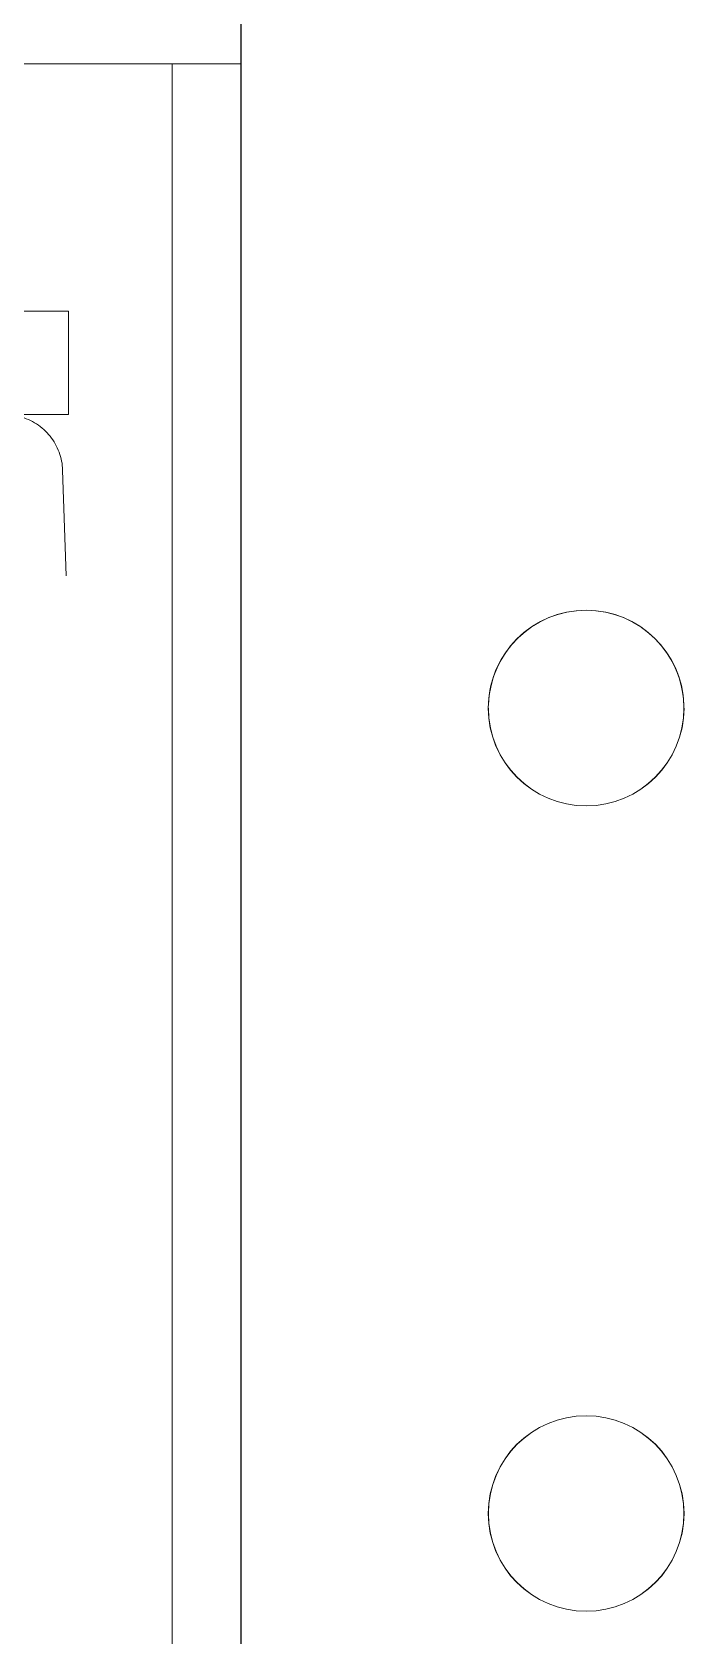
# Model space of a CAD drawing. Extents: x -181672 to 290600, y -29000 to 395522.
# Drawn here: x -91669.8 to -91613.1, y 34942.2 to 35081.6 of the extents above; entities that cross this region are included whole.
import ezdxf

# ---------------------------------------------------------------- set-up
doc = ezdxf.new("R2010")
doc.units = 0
doc.header["$LTSCALE"] = 10
doc.layers.add('XFM7P20PCW$0$G-IMPT', color=252, linetype='Continuous', lineweight=9)
doc.layers.add('XFM7P20PCW$0$M-EQPM', color=252, linetype='Continuous', lineweight=9)

# ---------------------------------------------------------------- blocks, each defined once
blk = doc.blocks.new('XFM7P20PCW$0$ui_PCW Pump Shockproof Base - PCW防震基座-Renew_dwg_OC500034 UC600022 12___TCEÂù_uÂ__v__ÅK382x125x6t_ipt-1175008-剖面 73')
at = {"layer": 'XFM7P20PCW$0$G-IMPT'}
blk.add_line((130672.37, 25439.5), (130672.37, 25604.5), dxfattribs=at)
blk.add_line((130672.37, 25439.5), (130672.37, 25604.5), dxfattribs=at)
blk = doc.blocks.new('XFM7P20PCW$0$ui_PCW Pump Shockproof Base - PCW防震基座-Renew_dwg_OC500034 CE12___T_v__ÅK²Õ_ó-Âù_uÂ_-1_iam-1175011-剖面 73')
blk.add_blockref('XFM7P20PCW$0$ui_PCW Pump Shockproof Base - PCW防震基座-Renew_dwg_OC500034 UC600022 12___TCEÂù_uÂ__v__ÅK382x125x6t_ipt-1175008-剖面 73', (0, 0))
blk = doc.blocks.new('XFM7P20PCW$0$ui_PCW Pump Shockproof Base - PCW防震基座-Renew_dwg_OC500034 UC600022 12___TCEÂù_uÂ__v__ÅK382x125x6t_ipt-V19-剖面 73')
at = {"layer": 'XFM7P20PCW$0$G-IMPT'}
for p, q in [((130678.37, 25439.5), (130678.37, 25727.5)), ((130678.37, 25439.5), (130678.37, 25727.5)), ((130678.37, 25727.5), (130678.37, 25439.5)), ((130672.37, 25604.5), (130672.37, 25439.5)), ((130672.37, 25604.5), (130672.37, 25439.5))]:
    blk.add_line(p, q, dxfattribs=at)
for centre, start, end in [((130708.37, 25548.5), 1.9157, 178.0843), ((130708.37, 25548.5), 1.9157, 178.0843), ((130708.37, 25548.5), 180, 0), ((130708.37, 25548.5), 180, 0), ((130708.37, 25478.5), 0, 180), ((130708.37, 25478.5), 0, 180), ((130708.37, 25478.5), 180, 0), ((130708.37, 25478.5), 180, 0)]:
    blk.add_arc(centre, 8.5, start, end, dxfattribs=at)
blk = doc.blocks.new('XFM7P20PCW$0$ui_PCW Pump Shockproof Base - PCW防震基座-Renew_dwg_OC500034 UA300024 _ó_û125x9Tx6M__ä_ipt-1175009-剖面 73')
at = {"layer": 'XFM7P20PCW$0$G-IMPT'}
for p, q in [((130678.37, 25613.5), (130678.37, 25604.5)), ((130678.37, 25613.5), (130678.37, 25604.5)), ((130678.37, 25604.5), (130428.37, 25604.5)), ((130558.68, 25604.5), (130668.37, 25604.5)), ((130678.37, 25604.5), (130668.37, 25604.5))]:
    blk.add_line(p, q, dxfattribs=at)
blk = doc.blocks.new('XFM7P20PCW$0$ui_PCW Pump Shockproof Base - PCW防震基座-Renew_dwg_OC500034 CE12___T_v__ÅK²Õ_ó-Âù_uÂ_-1_iam-V20-剖面 73')
for name in ['XFM7P20PCW$0$ui_PCW Pump Shockproof Base - PCW防震基座-Renew_dwg_OC500034 UC600022 12___TCEÂù_uÂ__v__ÅK382x125x6t_ipt-V19-剖面 73', 'XFM7P20PCW$0$ui_PCW Pump Shockproof Base - PCW防震基座-Renew_dwg_OC500034 UA300024 _ó_û125x9Tx6M__ä_ipt-1175009-剖面 73']:
    blk.add_blockref(name, (0, 0))
blk = doc.blocks.new('XFM7P20PCW$0$ui_PCW Pump Shockproof Base - PCW防震基座-Renew_dwg_¹s_ó¹Ï UA300015 _ó_û 100x9tx6M-V76-剖面 73')
at = {"layer": 'XFM7P20PCW$0$G-IMPT'}
for p, q in [((130443.37, 25583), (130663.37, 25583)), ((130663.37, 25583), (130564.37, 25583)), ((130663.37, 25574), (130663.37, 25583)), ((130663.37, 25583), (130663.37, 25574)), ((130663.37, 25574), (130443.37, 25574)), ((130566.32, 25574), (130663.37, 25574))]:
    blk.add_line(p, q, dxfattribs=at)
blk = doc.blocks.new('XFM7P20PCW$0$ui_PCW Pump Shockproof Base - PCW防震基座-Renew_dwg_UB405025 _uÂ__W_ _ÂÅK 86D-V78-剖面 73')
at = {"layer": 'XFM7P20PCW$0$G-IMPT'}
for p, q in [((130615.87, 25574), (130623.66, 25574)), ((130623.66, 25574), (130615.87, 25574)), ((130568.55, 25560), (130568.87, 25569.17)), ((130585.15, 25569.17), (130615.87, 25569.17)), ((130652.61, 25569.17), (130615.87, 25569.17)), ((130648.44, 25569.17), (130652.61, 25569.17)), ((130662.86, 25569.17), (130663.18, 25560)), ((130600.06, 25560), (130573.21, 25560)), ((130573.21, 25560), (130615.87, 25560)), ((130598.54, 25560), (130615.87, 25560)), ((130654.81, 25560), (130615.87, 25560)), ((130652.89, 25560), (130616.69, 25560)), ((130640.67, 25560), (130642.65, 25560)), ((130640.76, 25560), (130642.83, 25560)), ((130658.52, 25560), (130653.38, 25560)), ((130654.81, 25560), (130658.52, 25560))]:
    blk.add_line(p, q, dxfattribs=at)
at = {"layer": 'XFM7P20PCW$0$G-IMPT', "flags": 128}
for points in [[(130573.67, 25574), (130573.47, 25573.98), (130573.27, 25573.96), (130573.07, 25573.94), (130572.88, 25573.9), (130572.68, 25573.86), (130572.49, 25573.81), (130572.3, 25573.75), (130572.11, 25573.68), (130571.92, 25573.61), (130571.74, 25573.52), (130571.56, 25573.43), (130571.38, 25573.34), (130571.21, 25573.24), (130571.05, 25573.13), (130570.88, 25573.01), (130570.72, 25572.89), (130570.57, 25572.76), (130570.42, 25572.62), (130570.28, 25572.48), (130570.15, 25572.34), (130570.01, 25572.19), (130569.89, 25572.03), (130569.77, 25571.87), (130569.66, 25571.7), (130569.56, 25571.53), (130569.46, 25571.36), (130569.37, 25571.18), (130569.28, 25571), (130569.21, 25570.81), (130569.14, 25570.62), (130569.08, 25570.43), (130569.03, 25570.24), (130568.98, 25570.05), (130568.94, 25569.85), (130568.91, 25569.65), (130568.89, 25569.45), (130568.88, 25569.25), (130568.87, 25569.17)], [(130574.8, 25574), (130574.48, 25574), (130574.23, 25574), (130574.04, 25574), (130573.92, 25574), (130573.87, 25574)], [(130573.9, 25574), (130574, 25574), (130574.17, 25574), (130574.41, 25574), (130574.71, 25574), (130575.07, 25574), (130575.5, 25574), (130576, 25574)], [(130585.43, 25574), (130586.61, 25574), (130587.83, 25574), (130589.11, 25574), (130590.42, 25574), (130591.78, 25574), (130593.18, 25574), (130594.61, 25574), (130596.07, 25574), (130597.57, 25574), (130599.1, 25574), (130600.65, 25574), (130602.23, 25574), (130603.83, 25574), (130605.44, 25574), (130607.08, 25574), (130608.73, 25574), (130610.39, 25574), (130612.06, 25574), (130613.74, 25574), (130615.41, 25574), (130615.87, 25574)], [(130597.98, 25574), (130596.47, 25574), (130595, 25574), (130593.56, 25574), (130592.15, 25574), (130590.79, 25574), (130589.46, 25574), (130588.17, 25574), (130586.93, 25574), (130585.74, 25574)], [(130615.87, 25574), (130614.19, 25574), (130612.51, 25574), (130610.84, 25574), (130609.18, 25574), (130607.52, 25574), (130605.88, 25574), (130604.26, 25574), (130602.66, 25574), (130601.07, 25574), (130599.51, 25574)], [(130615.87, 25574), (130617.55, 25574), (130619.22, 25574), (130620.9, 25574), (130622.56, 25574), (130624.21, 25574), (130625.85, 25574), (130627.47, 25574), (130629.08, 25574), (130630.66, 25574), (130632.22, 25574), (130633.76, 25574), (130635.26, 25574), (130636.74, 25574), (130638.18, 25574), (130639.58, 25574), (130640.95, 25574), (130642.28, 25574), (130643.56, 25574), (130644.8, 25574), (130646, 25574)], [(130634.17, 25574), (130632.64, 25574), (130631.09, 25574), (130629.51, 25574), (130627.91, 25574), (130626.29, 25574), (130624.66, 25574), (130623.01, 25574), (130621.35, 25574), (130619.68, 25574), (130618, 25574), (130616.32, 25574)], [(130646.31, 25574), (130645.13, 25574), (130643.9, 25574), (130642.63, 25574), (130641.31, 25574), (130639.95, 25574), (130638.56, 25574), (130637.13, 25574), (130635.66, 25574)], [(130656.1, 25574), (130656.55, 25574), (130656.94, 25574), (130657.26, 25574), (130657.51, 25574), (130657.69, 25574), (130657.81, 25574), (130657.86, 25574)], [(130657.83, 25574), (130657.73, 25574), (130657.56, 25574), (130657.33, 25574), (130657.03, 25574)], [(130662.86, 25569.17), (130662.85, 25569.37), (130662.83, 25569.57), (130662.81, 25569.77), (130662.77, 25569.97), (130662.73, 25570.16), (130662.68, 25570.36), (130662.62, 25570.55), (130662.56, 25570.74), (130662.48, 25570.92), (130662.4, 25571.11), (130662.31, 25571.28), (130662.22, 25571.46), (130662.12, 25571.63), (130662.01, 25571.8), (130661.89, 25571.96), (130661.77, 25572.12), (130661.64, 25572.28), (130661.51, 25572.42), (130661.37, 25572.57), (130661.22, 25572.71), (130661.07, 25572.84), (130660.92, 25572.96), (130660.76, 25573.08), (130660.59, 25573.19), (130660.42, 25573.3), (130660.25, 25573.4), (130660.07, 25573.49), (130659.89, 25573.57), (130659.7, 25573.65), (130659.52, 25573.72), (130659.33, 25573.78), (130659.13, 25573.84), (130658.94, 25573.88), (130658.74, 25573.92), (130658.55, 25573.95), (130658.35, 25573.98), (130658.15, 25573.99), (130657.95, 25574)]]:
    blk.add_lwpolyline(points, dxfattribs=at)
blk = doc.blocks.new('XFM7P20PCW$0$ui_PCW Pump Shockproof Base - PCW防震基座-Renew_dwg_²Õ_X¹Ï OB801032 JAD-2_uÂ__W_ _ö_ûÁá_N MK1808005SLDASM-V80-剖面 73')
for name in ['XFM7P20PCW$0$ui_PCW Pump Shockproof Base - PCW防震基座-Renew_dwg_¹s_ó¹Ï UA300015 _ó_û 100x9tx6M-V76-剖面 73', 'XFM7P20PCW$0$ui_PCW Pump Shockproof Base - PCW防震基座-Renew_dwg_UB405025 _uÂ__W_ _ÂÅK 86D-V78-剖面 73']:
    blk.add_blockref(name, (0, 0))
blk = doc.blocks.new('XFM7P20PCW$0$ui_PCW Pump Shockproof Base - _D_PCW Pump Shockproof Base_3000Lx1500Wx300H-1175038-剖面 73')
at = {"layer": 'XFM7P20PCW$0$G-IMPT'}
for p, q in [((130799.66, 25438.5), (130799.66, 25728.5)), ((130799.66, 25727.5), (130799.66, 25439.5))]:
    blk.add_line(p, q, dxfattribs=at)
for centre, start, end in [((130829.66, 25548.5), 0, 180), ((130829.66, 25548.5), 1.9157, 178.0843), ((130829.66, 25548.5), 180, 0), ((130829.66, 25548.5), 180, 0), ((130829.66, 25478.5), 0, 180), ((130829.66, 25478.5), 0, 180), ((130829.66, 25478.5), 180, 0), ((130829.66, 25478.5), 180, 0)]:
    blk.add_arc(centre, 8.5, start, end, dxfattribs=at)
for name in ['XFM7P20PCW$0$ui_PCW Pump Shockproof Base - PCW防震基座-Renew_dwg_OC500034 CE12___T_v__ÅK²Õ_ó-Âù_uÂ_-1_iam-V20-剖面 73', 'XFM7P20PCW$0$ui_PCW Pump Shockproof Base - PCW防震基座-Renew_dwg_OC500034 CE12___T_v__ÅK²Õ_ó-Âù_uÂ_-1_iam-1175011-剖面 73', 'XFM7P20PCW$0$ui_PCW Pump Shockproof Base - PCW防震基座-Renew_dwg_²Õ_X¹Ï OB801032 JAD-2_uÂ__W_ _ö_ûÁá_N MK1808005SLDASM-V80-剖面 73']:
    blk.add_blockref(name, (121.3, 0))
blk = doc.blocks.new('XFM7P20PCW')
at = {"layer": 'XFM7P20PCW$0$M-EQPM'}
blk.add_blockref('XFM7P20PCW$0$ui_PCW Pump Shockproof Base - _D_PCW Pump Shockproof Base_3000Lx1500Wx300H-1175038-剖面 73', (-222451.2611, 9474.36688), dxfattribs=at)

msp = doc.modelspace()

# ---------------------------------------------------------------- block references
msp.add_blockref('XFM7P20PCW', (0, 0))

doc.saveas('drawing.dxf')
